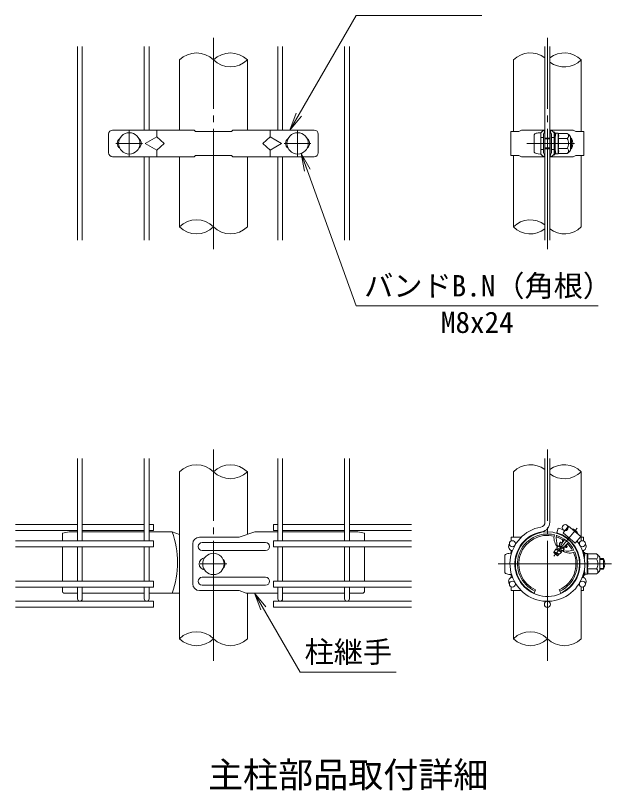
# Model space of a CAD drawing. Units: millimetres, scale not verified. Extents: x -6300 to 6300, y -4455 to 4455.
# Drawn here: x 3737 to 5075, y -1794 to -54 of the extents above; entities that cross this region are included whole.
import ezdxf
from ezdxf.enums import TextEntityAlignment as Align

# ---------------------------------------------------------------- set-up
doc = ezdxf.new("R2010")
doc.units = ezdxf.units.MM
doc.header["$LTSCALE"] = 15
doc.linetypes.add('LONG_CHAIN', pattern=[21, 18, -1, 1, -1])
for name, color, linetype, lineweight in [('0-0_D-STR-TXT', 7, 'Continuous', 9), ('0-2_D-TTL-TXT', 7, 'Continuous', 9), ('0-3_D-STR2', 7, 'Continuous', 9), ('0-4_D-STR-DIM', 7, 'Continuous', 9), ('0-5_0', 7, 'Continuous', 9), ('0-6_D-STR1', 1, 'Continuous', 9), ('0-7_D-BMK', 2, 'LONG_CHAIN', 9), ('0-8_D-STR3', 3, 'Continuous', 9)]:
    doc.layers.add(name, color=color, linetype=linetype, lineweight=lineweight)
doc.styles.add('ＭＳ ゴシック', font='')
doc.styles.get('ＭＳ ゴシック').set_extended_font_data('MS Gothic')

# ---------------------------------------------------------------- blocks, each defined once
blk = doc.blocks.new('_Open')
at = {"layer": '0-5_0'}
blk.add_line((-15, 2.5), (0, 0), dxfattribs=at)
blk.add_lwpolyline([(-15, -2.5), (0, 0), (-15, 0)], dxfattribs=at)

msp = doc.modelspace()

# ---------------------------------------------------------------- linework, layer by layer
at = {"layer": '0-0_D-STR-TXT'}
for points in [[(4784.24, -53.64), (4501.69, -53.64), (4354.13, -309.22)], [(5045.02, -705.92), (4501.61, -705.92), (4379.07, -365.42)], [(4591.32, -1528.39), (4375.66, -1528.39), (4274.19, -1352.64)]]:
    msp.add_lwpolyline(points, dxfattribs=at)
at = {"layer": '0-3_D-STR2'}
for p, q in [((3875.87, -558.45), (3875.87, -123.45)), ((3886.67, -558.45), (3886.67, -123.45)), ((4025.87, -309.45), (4025.87, -123.45)), ((4036.67, -309.45), (4036.67, -123.45)), ((4325.87, -309.45), (4325.87, -123.45)), ((4336.67, -309.45), (4336.67, -123.45)), ((4475.87, -558.45), (4475.87, -123.45)), ((4486.67, -558.45), (4486.67, -123.45)), ((4925.87, -558.45), (4925.87, -123.45)), ((4936.67, -558.45), (4936.67, -123.45)), ((4025.87, -558.45), (4025.87, -372.45)), ((4036.67, -558.45), (4036.67, -372.45)), ((4325.87, -558.45), (4325.87, -372.45)), ((4336.67, -558.45), (4336.67, -372.45)), ((3875.87, -1233.33), (3875.87, -1048.45)), ((3886.67, -1233.33), (3886.67, -1048.45)), ((4025.87, -1233.33), (4025.87, -1048.45)), ((4036.67, -1233.33), (4036.67, -1048.45)), ((4325.87, -1233.33), (4325.87, -1048.45)), ((4336.67, -1233.33), (4336.67, -1048.45)), ((4475.87, -1233.33), (4475.87, -1048.45)), ((4486.67, -1233.33), (4486.67, -1048.45)), ((4925.87, -1192.05), (4925.87, -1048.45)), ((4936.67, -1192.05), (4936.67, -1048.45)), ((3736.67, -1197.22), (3875.87, -1197.22)), ((3886.67, -1197.22), (4025.87, -1197.22)), ((4036.67, -1197.22), (4046.27, -1197.22)), ((4046.27, -1210.72), (4046.27, -1197.22)), ((4325.87, -1197.22), (4316.27, -1197.22)), ((4316.27, -1210.72), (4316.27, -1197.22)), ((4475.87, -1197.22), (4336.67, -1197.22)), ((4625.87, -1197.22), (4486.67, -1197.22)), ((3736.67, -1210.72), (3875.87, -1210.72)), ((3886.67, -1210.72), (4025.87, -1210.72)), ((4036.67, -1210.72), (4046.27, -1210.72)), ((4325.87, -1210.72), (4316.27, -1210.72)), ((4475.87, -1210.72), (4336.67, -1210.72)), ((4625.87, -1210.72), (4486.67, -1210.72)), ((4952.19, -1215.31), (4955.28, -1204.96)), ((3736.67, -1233.33), (4046.27, -1233.33)), ((4046.27, -1233.33), (4046.27, -1246.83)), ((4316.27, -1233.33), (4316.27, -1246.83)), ((4625.87, -1233.33), (4316.27, -1233.33)), ((3736.67, -1246.83), (4046.27, -1246.83)), ((3875.87, -1324.08), (3875.87, -1246.83)), ((3886.67, -1324.08), (3886.67, -1246.83)), ((4025.87, -1324.08), (4025.87, -1246.83)), ((4036.67, -1324.08), (4036.67, -1246.83)), ((4625.87, -1246.83), (4316.27, -1246.83)), ((4325.87, -1324.08), (4325.87, -1246.83)), ((4336.67, -1324.08), (4336.67, -1246.83)), ((4475.87, -1324.08), (4475.87, -1246.83)), ((4486.67, -1324.08), (4486.67, -1246.83)), ((3736.67, -1324.08), (4046.27, -1324.08)), ((3736.67, -1337.58), (4046.27, -1337.58)), ((3875.87, -1364.05), (3875.87, -1337.58)), ((3886.67, -1364.05), (3886.67, -1337.58)), ((4025.87, -1364.05), (4025.87, -1337.58)), ((4036.67, -1364.05), (4036.67, -1337.58)), ((4046.27, -1324.08), (4046.27, -1337.58)), ((4625.87, -1324.08), (4316.27, -1324.08)), ((4316.27, -1324.08), (4316.27, -1337.58)), ((4625.87, -1337.58), (4316.27, -1337.58)), ((4325.87, -1364.05), (4325.87, -1337.58)), ((4336.67, -1364.05), (4336.67, -1337.58)), ((4475.87, -1364.05), (4475.87, -1337.58)), ((4486.67, -1364.05), (4486.67, -1337.58)), ((3736.67, -1369.45), (4046.27, -1369.45)), ((4046.27, -1369.45), (4046.27, -1382.95)), ((4625.87, -1369.45), (4316.27, -1369.45)), ((4316.27, -1369.45), (4316.27, -1382.95)), ((3736.67, -1382.95), (4046.27, -1382.95)), ((4625.87, -1382.95), (4316.27, -1382.95))]:
    msp.add_line(p, q, dxfattribs=at)
for centre in [(4971.22, -1203.97), (4852.68, -1240.08), (5009.86, -1240.08), (4852.68, -1330.83), (5009.86, -1330.83), (4931.27, -1376.2)]:
    msp.add_circle(centre, 6.75, dxfattribs=at)
for centre, radius, start, end in [((4915.07, -1192.05), 10.8, 279.83934, 0), ((4915.07, -1192.05), 21.6, 279.83934, 0), ((4931.27, -1285.45), 84, 99.83934, 37.62637), ((4931.27, -1285.45), 73.2, 99.83934, 73.39579), ((4931.27, -1285.45), 84, 62.37363, 73.39579), ((3881.27, -1364.05), 5.4, 180, 0), ((4031.27, -1364.05), 5.4, 180, 0), ((4331.27, -1364.05), 5.4, 180, 0), ((4481.27, -1364.05), 5.4, 180, 0)]:
    msp.add_arc(centre, radius, start, end, dxfattribs=at)
at = {"layer": '0-4_D-STR-DIM'}
for centre, start, end in [((4143.17, -191.79), 45.18146, 134.81854), ((4219.37, -191.79), 45.18146, 134.81854), ((4893.17, -191.79), 52.7739, 134.81854), ((4969.37, -191.79), 45.18146, 127.2261), ((4219.37, -115.11), 225.18146, 314.81854), ((4969.37, -115.11), 232.7739, 314.81854), ((4143.17, -566.79), 45.18146, 134.81854), ((4893.17, -566.79), 52.7739, 134.81854), ((4143.17, -490.11), 225.18146, 314.81854), ((4219.37, -490.11), 225.18146, 314.81854), ((4893.17, -490.11), 225.18146, 307.2261), ((4969.37, -490.11), 232.7739, 314.81854), ((4143.17, -1116.8), 45.18146, 134.81854), ((4219.37, -1116.8), 45.18146, 134.81854), ((4219.37, -1040.11), 225.18146, 314.81854), ((4893.17, -1116.8), 52.7739, 134.81854), ((4969.37, -1116.8), 45.18146, 127.2261), ((4969.37, -1040.11), 232.7739, 314.81854), ((4143.17, -1491.8), 45.18146, 134.81854), ((4893.17, -1491.8), 45.18146, 134.81854), ((4143.17, -1415.11), 225.18146, 314.81854), ((4219.37, -1415.11), 225.18146, 314.81854), ((4893.17, -1415.11), 225.18146, 314.81854), ((4969.37, -1415.11), 225.18146, 314.81854)]:
    msp.add_arc(centre, 54.05, start, end, dxfattribs=at)
at = {"layer": '0-6_D-STR1'}
for p, q in [((4105.07, -153.45), (4105.07, -310.95)), ((4257.47, -310.95), (4257.47, -153.45)), ((4855.07, -153.45), (4855.07, -313.95)), ((5007.47, -313.95), (5007.47, -153.45)), ((4105.07, -370.95), (4105.07, -528.45)), ((4257.47, -528.45), (4257.47, -370.95)), ((4855.07, -367.95), (4855.07, -528.45)), ((5007.47, -528.45), (5007.47, -367.95)), ((4105.07, -1078.45), (4105.07, -1453.45)), ((4257.47, -1219.18), (4257.47, -1078.45)), ((4855.07, -1078.45), (4855.07, -1225.45)), ((5007.47, -1233.77), (5007.47, -1078.45)), ((5007.47, -1453.45), (5007.47, -1337.14)), ((4257.47, -1453.45), (4257.47, -1350.91)), ((4855.07, -1345.45), (4855.07, -1453.45))]:
    msp.add_line(p, q, dxfattribs=at)
at = {"layer": '0-7_D-BMK'}
for p, q in [((4181.27, -578.45), (4181.27, -103.45)), ((4931.27, -578.45), (4931.27, -103.45)), ((3992.27, -370.95), (3992.27, -310.95)), ((4370.27, -370.95), (4370.27, -310.95)), ((3962.27, -340.95), (4022.27, -340.95)), ((4340.27, -340.95), (4400.27, -340.95)), ((4885.27, -340.95), (4992.49, -340.95)), ((4181.27, -1503.45), (4181.27, -1028.45)), ((4931.27, -1503.45), (4931.27, -1028.45)), ((4998.49, -1205.34), (4946.08, -1267.81)), ((4151.27, -1285.45), (4211.27, -1285.45)), ((5075.27, -1285.45), (4820.87, -1285.45))]:
    msp.add_line(p, q, dxfattribs=at)
at = {"layer": '0-8_D-STR3'}
for p, q in [((3954.77, -310.95), (4137.77, -310.95)), ((4053.77, -310.95), (4053.77, -325.95)), ((4140.77, -313.95), (4137.77, -310.95)), ((4221.77, -313.95), (4224.77, -310.95)), ((4224.77, -310.95), (4407.77, -310.95)), ((4308.77, -310.95), (4308.77, -325.95)), ((4867.1, -313.95), (4873.1, -310.95)), ((4873.1, -310.95), (4925.23, -310.95)), ((4922.23, -310.95), (4916.23, -316.95)), ((4922.23, -310.95), (4925.23, -313.95)), ((4925.23, -316.65), (4925.23, -310.95)), ((4989.44, -310.95), (4937.31, -310.95)), ((4937.31, -316.65), (4937.31, -310.95)), ((4940.31, -310.95), (4937.32, -313.95)), ((4940.31, -310.95), (4946.31, -316.95)), ((4995.44, -313.95), (4989.44, -310.95)), ((3945.77, -319.95), (3945.77, -361.95)), ((4028.27, -340.95), (4053.77, -325.95)), ((4140.77, -313.95), (4221.77, -313.95)), ((4416.77, -319.95), (4416.77, -361.95)), ((4849.07, -367.95), (4849.07, -313.95)), ((4849.07, -313.95), (4867.1, -313.95)), ((4901.83, -321.45), (4901.83, -360.45)), ((4916.23, -364.95), (4916.23, -316.95)), ((4916.23, -316.95), (4916.23, -364.95)), ((4916.23, -327.45), (4922.23, -327.45)), ((4925.23, -313.95), (4922.23, -319.44)), ((4922.23, -362.47), (4922.23, -319.44)), ((4923.75, -316.65), (4925.23, -316.65)), ((4925.23, -365.25), (4925.23, -316.65)), ((4925.23, -328.95), (4936.67, -328.95)), ((4938.79, -316.65), (4937.31, -316.65)), ((4937.32, -313.95), (4940.31, -319.44)), ((4937.32, -365.25), (4937.32, -316.65)), ((4940.31, -362.47), (4940.31, -319.44)), ((4946.31, -327.45), (4940.31, -327.45)), ((4946.31, -315.45), (4946.31, -319.77)), ((4947.81, -315.45), (4946.31, -315.45)), ((4946.31, -364.95), (4946.31, -316.95)), ((4946.31, -328.95), (4948.71, -328.95)), ((4946.87, -321.51), (4949.03, -324.54)), ((4947.81, -315.45), (4947.81, -319.77)), ((4948.09, -320.64), (4949.34, -322.38)), ((4948.71, -327.45), (4949.88, -317.96)), ((4948.71, -327.45), (4948.71, -354.45)), ((4955.18, -317.7), (4950.18, -317.7)), ((4955.31, -340.95), (4955.31, -317.78)), ((4975.7, -329.69), (4955.31, -329.69)), ((4955.61, -318.43), (4955.47, -317.92)), ((4975.7, -318.43), (4955.61, -318.43)), ((4983.21, -325.95), (4983.21, -355.95)), ((4983.21, -328.95), (4985.23, -328.95)), ((4985.23, -328.95), (4985.23, -352.95)), ((5013.47, -313.95), (4995.44, -313.95)), ((5013.47, -367.95), (5013.47, -313.95)), ((4028.27, -340.95), (4053.77, -355.95)), ((4334.27, -340.95), (4308.77, -355.95)), ((4925.23, -330.98), (4936.67, -330.98)), ((4946.31, -330.98), (4948.71, -330.98)), ((4955.31, -340.95), (4955.31, -364.13)), ((4983.21, -330.98), (4986.2, -330.98)), ((4308.77, -355.95), (4308.77, -370.95)), ((4916.23, -354.45), (4922.23, -354.45)), ((4922.23, -370.95), (4916.23, -364.95)), ((4925.23, -367.95), (4922.23, -362.47)), ((4923.75, -365.25), (4925.23, -365.25)), ((4925.23, -350.92), (4936.67, -350.92)), ((4925.23, -352.95), (4936.67, -352.95)), ((4925.23, -370.95), (4925.23, -365.25)), ((4937.31, -370.95), (4937.31, -365.25)), ((4938.79, -365.25), (4937.31, -365.25)), ((4937.32, -367.95), (4940.31, -362.47)), ((4946.31, -354.45), (4940.31, -354.45)), ((4940.31, -370.95), (4946.31, -364.95)), ((4946.31, -350.92), (4948.71, -350.92)), ((4946.31, -352.95), (4948.71, -352.95)), ((4946.31, -362.13), (4946.31, -366.45)), ((4946.87, -360.39), (4949.03, -357.36)), ((4948.09, -361.26), (4949.34, -359.52)), ((4948.71, -354.45), (4949.88, -363.94)), ((4955.11, -364.2), (4950.18, -364.2)), ((4975.7, -352.21), (4955.31, -352.21)), ((4975.7, -363.47), (4955.61, -363.47)), ((4983.21, -350.92), (4986.2, -350.92)), ((4983.21, -352.95), (4985.23, -352.95)), ((3954.77, -370.95), (4137.77, -370.95)), ((4140.77, -367.95), (4137.77, -370.95)), ((4140.77, -367.95), (4221.77, -367.95)), ((4221.77, -367.95), (4224.77, -370.95)), ((4224.77, -370.95), (4407.77, -370.95)), ((4849.07, -367.95), (4867.1, -367.95)), ((4867.1, -367.95), (4873.1, -370.95)), ((4873.1, -370.95), (4925.23, -370.95)), ((4922.23, -370.95), (4925.23, -367.95)), ((4989.44, -370.95), (4937.31, -370.95)), ((4940.31, -370.95), (4937.32, -367.95)), ((4995.44, -367.95), (4989.44, -370.95)), ((5013.47, -367.95), (4995.44, -367.95)), ((4979, -1200.57), (4966.46, -1215.51)), ((3857.27, -1213.45), (3842.27, -1216.45)), ((3842.27, -1216.45), (3842.27, -1233.33)), ((3857.27, -1213.45), (3875.87, -1213.45)), ((3886.67, -1213.45), (4025.87, -1213.45)), ((4036.67, -1213.45), (4088.53, -1213.45)), ((4088.53, -1213.45), (4105.07, -1219.18)), ((4274.01, -1213.45), (4239.34, -1225.45)), ((4325.87, -1213.45), (4274.01, -1213.45)), ((4475.87, -1213.45), (4336.67, -1213.45)), ((4505.27, -1213.45), (4486.67, -1213.45)), ((4505.27, -1213.45), (4520.27, -1216.45)), ((4520.27, -1216.45), (4520.27, -1233.33)), ((4966.46, -1215.51), (4994.04, -1238.65)), ((4986.1, -1205.85), (4985.92, -1206.38)), ((5000.15, -1217.64), (4999.66, -1217.91)), ((4239.34, -1225.45), (4149.81, -1225.45)), ((4872.48, -1225.45), (4850.27, -1225.45)), ((4850.27, -1233.77), (4850.27, -1225.45)), ((4891.47, -1225.45), (4889.34, -1225.45)), ((4964.89, -1230.76), (4964.88, -1237.26)), ((4970.49, -1223.64), (4970.48, -1225.07)), ((4983.22, -1233.88), (4981.83, -1234.19)), ((5007.47, -1225.45), (5012.27, -1225.45)), ((5012.27, -1233.77), (5012.27, -1225.45)), ((3842.27, -1246.83), (3842.27, -1324.08)), ((4134.81, -1240.45), (4134.81, -1330.45)), ((4298.27, -1237.45), (4156.04, -1237.45)), ((4520.27, -1246.83), (4520.27, -1324.08)), ((4946.38, -1258.27), (4950.41, -1252.24)), ((4962.32, -1258.73), (4950.23, -1252.77)), ((4961.99, -1257.11), (4950.41, -1252.24)), ((4952.2, -1252.22), (4951.71, -1252.79)), ((4955.45, -1244.77), (4952.2, -1249.63)), ((4952.2, -1252.22), (4952.2, -1249.63)), ((4962.57, -1256.43), (4952.27, -1252.14)), ((4953.56, -1244.9), (4952.53, -1245.34)), ((4965.5, -1255.53), (4952.69, -1249.64)), ((4960.11, -1247.64), (4955.37, -1244.99)), ((4960.55, -1246.7), (4957.8, -1245.54)), ((4960.97, -1245.81), (4958.45, -1244.76)), ((4958.47, -1239.89), (4960.79, -1236.43)), ((4958.47, -1239.89), (4958.47, -1244.75)), ((4962.93, -1242.02), (4958.83, -1239.72)), ((4959.05, -1250.02), (4961.35, -1251.95)), ((4964.5, -1239.24), (4960.76, -1236.82)), ((4965.1, -1238.24), (4960.79, -1236.43)), ((4964.78, -1237.22), (4964.23, -1237.88)), ((4968.98, -1252.59), (4964.27, -1249.96)), ((4965.53, -1237.53), (4964.88, -1237.26)), ((4968.2, -1249.92), (4965.75, -1248.89)), ((4969.24, -1252.73), (4965.89, -1255.91)), ((4968.76, -1249.05), (4966.68, -1248.19)), ((4968.82, -1249.18), (4968.2, -1249.92)), ((4968.2, -1249.92), (4969.24, -1252.73)), ((4973.89, -1248.31), (4968.82, -1249.18)), ((4973.97, -1248.23), (4969.68, -1245.82)), ((4975.64, -1246.45), (4971.84, -1243.99)), ((4973.89, -1248.31), (4975.75, -1246.55)), ((4974.63, -1242.25), (4974.04, -1242)), ((4975.21, -1241.56), (4974.31, -1242.64)), ((4974.31, -1242.64), (4975.75, -1246.55)), ((4975.21, -1241.56), (4974.73, -1241.36)), ((4977.7, -1241.11), (4975.23, -1241.54)), ((4298.27, -1255.45), (4156.04, -1255.45)), ((4835.87, -1265.95), (4835.87, -1304.95)), ((4850.27, -1263.21), (4850.27, -1255.45)), ((4850.27, -1261.45), (4850.27, -1263.21)), ((4946.38, -1258.27), (4945.42, -1259.49)), ((4954.24, -1266.96), (4945.44, -1259.57)), ((4956.38, -1263.8), (4946.08, -1259.51)), ((4946.09, -1258.7), (4946.38, -1258.27)), ((4946.09, -1258.7), (4946.09, -1259.49)), ((4957.95, -1262.93), (4946.43, -1258.29)), ((4955.81, -1264.49), (4946.77, -1260.69)), ((4954.24, -1266.96), (4956.22, -1265.09)), ((4955.99, -1264.47), (4956.22, -1265.09)), ((4956.61, -1263.73), (4956.07, -1264.37)), ((4957.88, -1263.51), (4956.61, -1263.73)), ((4957.88, -1263.51), (4959.73, -1261.76)), ((4962.73, -1258.91), (4959.73, -1261.76)), ((4965.89, -1255.91), (4962.72, -1256.45)), ((4967.35, -1256.47), (4967.08, -1257.56)), ((5012.27, -1263.21), (5012.27, -1255.45)), ((5013.67, -1264.65), (5013.14, -1266.65)), ((5013.77, -1259.95), (5013.77, -1263.88)), ((5013.77, -1259.95), (5015.27, -1259.95)), ((5015.17, -1264.65), (5013.87, -1269.54)), ((5014.37, -1271.95), (5015.54, -1262.47)), ((5015.27, -1259.95), (5015.27, -1263.88)), ((5020.84, -1262.2), (5015.83, -1262.2)), ((5020.97, -1285.45), (5020.97, -1262.28)), ((5021.27, -1262.94), (5021.13, -1262.43)), ((5041.35, -1262.94), (5021.27, -1262.94)), ((5048.87, -1270.45), (5048.87, -1300.45)), ((5014.37, -1271.95), (5014.37, -1273.19)), ((5041.35, -1274.2), (5020.97, -1274.2)), ((5020.97, -1285.45), (5020.97, -1308.63)), ((5048.87, -1273.45), (5057.27, -1273.45)), ((5048.87, -1275.49), (5058.24, -1275.49)), ((5057.27, -1273.45), (5057.27, -1297.45)), ((5013.67, -1306.26), (5013.14, -1304.26)), ((5015.17, -1306.26), (5013.87, -1301.37)), ((5014.37, -1297.72), (5014.37, -1298.95)), ((5014.37, -1298.95), (5015.54, -1308.44)), ((5041.35, -1296.71), (5020.97, -1296.71)), ((5048.87, -1295.42), (5058.24, -1295.42)), ((5048.87, -1297.45), (5057.27, -1297.45)), ((4298.27, -1315.45), (4156.04, -1315.45)), ((4850.27, -1315.45), (4850.27, -1307.7)), ((4850.27, -1307.7), (4850.27, -1309.45)), ((5012.27, -1315.45), (5012.27, -1307.7)), ((5015.27, -1307.03), (5015.27, -1310.95)), ((5020.77, -1308.7), (5015.83, -1308.7)), ((5041.35, -1307.97), (5021.27, -1307.97)), ((3842.27, -1337.58), (3842.27, -1347.91)), ((4298.27, -1333.45), (4156.04, -1333.45)), ((4520.27, -1337.58), (4520.27, -1347.91)), ((4850.27, -1345.45), (4850.27, -1337.14)), ((5012.27, -1345.45), (5012.27, -1337.14)), ((3875.87, -1350.91), (3845.27, -1350.91)), ((4025.87, -1350.91), (3886.67, -1350.91)), ((4105.07, -1350.91), (4036.67, -1350.91)), ((4239.34, -1345.45), (4149.81, -1345.45)), ((4255.09, -1350.91), (4239.34, -1345.45)), ((4255.09, -1350.91), (4325.87, -1350.91)), ((4336.67, -1350.91), (4475.87, -1350.91)), ((4486.67, -1350.91), (4517.27, -1350.91)), ((4872.48, -1345.45), (4850.27, -1345.45)), ((4891.47, -1345.45), (4889.34, -1345.45)), ((4901.27, -1350.91), (4904.52, -1343.82)), ((4961.27, -1350.91), (4958.02, -1343.82)), ((5007.47, -1345.45), (5012.27, -1345.45))]:
    msp.add_line(p, q, dxfattribs=at)
for points in [[(4053.77, -325.95), (4070.27, -340.95), (4053.77, -355.95), (4053.77, -370.95)], [(4334.27, -340.95), (4308.77, -325.95), (4292.27, -340.95), (4308.77, -355.95)], [(4947.81, -362.13), (4947.81, -366.45), (4946.31, -366.45)], [(4979, -1200.57), (5006.58, -1223.71), (4994.04, -1238.65)], [(4958.45, -1244.76), (4957.8, -1245.54), (4955.45, -1244.77)], [(4962.72, -1256.45), (4962.1, -1257.19), (4962.73, -1258.91)], [(5013.77, -1307.03), (5013.77, -1310.95), (5015.27, -1310.95)]]:
    msp.add_lwpolyline(points, dxfattribs=at)
for centre in [(3992.27, -340.95), (4370.27, -340.95), (4181.27, -1285.45)]:
    msp.add_circle(centre, 24, dxfattribs=at)
for centre, radius, start, end in [((3954.77, -319.95), 9, 90, 180), ((4407.77, -319.95), 9, 0, 90), ((3978.77, -340.95), 13.5, 125.46791, 234.53209), ((4005.77, -340.95), 13.5, 305.46791, 54.53209), ((4356.77, -340.95), 13.5, 125.46791, 234.53209), ((4383.77, -340.95), 13.5, 305.46791, 54.53209), ((4949.31, -319.77), 3, 180, 215.53768), ((4949.31, -319.77), 1.5, 180, 215.53768), ((4947.81, -325.41), 1.5, 33.43373, 35.53768), ((4950.18, -318), 0.3, 90, 173), ((4955.18, -318), 0.3, 15, 90), ((4940.67, -324.07), 15.97, 339.37322, 22.7756), ((4893.04, -340.95), 63.57, 0, 10.20031), ((4958.42, -340.95), 20.62, 0, 33.09348), ((4972.65, -324.06), 6.4, 298.45309, 61.54691), ((4962.89, -338.72), 24, 32.13463, 57.68315), ((4962.73, -340.95), 25.5, 331.92751, 28.07249), ((4893.04, -340.95), 63.57, 349.79969, 0), ((4958.42, -340.95), 20.62, 326.90652, 0), ((3954.77, -361.95), 9, 180, 270), ((4407.77, -361.95), 9, 270, 0), ((4949.31, -362.13), 3, 144.46232, 180), ((4949.31, -362.13), 1.5, 144.46232, 180), ((4947.81, -356.49), 1.5, 324.46232, 326.56627), ((4950.18, -363.9), 0.3, 187, 270), ((4955.11, -363.9), 0.3, 270, 337.2244), ((4940.67, -357.84), 15.97, 337.2244, 20.62678), ((4972.65, -357.84), 6.4, 298.45309, 61.54691), ((4962.89, -343.19), 24, 302.31685, 327.86537), ((3901.88, -1282.18), 198.9, 339.78603, 20.21397), ((4931.27, -1285.45), 72, 294.62432, 245.37568), ((4931.27, -1285.45), 67.2, 76.51477, 245.37568), ((4981.4, -1225.71), 20.41, 20.1954, 79.8046), ((4149.81, -1240.45), 15, 90, 180), ((4931.27, -1285.45), 64.2, 76.39388, 245.37568), ((4975.23, -1227.08), 29.13, 166.14552, 218.81508), ((5010.49, -1228.29), 59.31, 173.19065, 196.25963), ((4931.27, -1285.45), 64.2, 54.62674, 71.81465), ((4931.27, -1285.45), 67.2, 27.59553, 72.40447), ((5046.58, -1287.55), 95.24, 143.32909, 156.79151), ((4156.04, -1246.45), 9, 90, 270), ((4298.27, -1246.45), 9, 270, 90), ((4854.02, -1246.45), 9.75, 145.52206, 247.38014), ((4848.73, -1246.45), 9.13, 9.9641, 11.59585), ((4909.19, -1172.26), 95.24, 303.20849, 316.67091), ((4931.27, -1285.45), 64.2, 28.18535, 45.37326), ((5013.81, -1246.45), 9.13, 168.40415, 170.0359), ((5008.52, -1246.45), 9.75, 292.61986, 34.47794), ((4848.73, -1246.45), 9.13, 279.7159, 299.45512), ((4931.27, -1285.45), 64.2, 294.62432, 23.60612), ((4931.27, -1285.45), 67.2, 294.62432, 23.48523), ((4981.12, -1232.03), 29.13, 241.18492, 293.85448), ((4973.81, -1197.51), 59.31, 263.74037, 286.80935), ((5013.81, -1246.45), 9.13, 240.54488, 260.2841), ((5010.77, -1263.88), 3, 345.11181, 0), ((5016.77, -1270.31), 3, 165.11181, 171.06848), ((5012.27, -1263.88), 3, 345.11181, 0), ((5015.83, -1262.5), 0.3, 90, 173), ((5020.84, -1262.5), 0.3, 15, 90), ((5006.32, -1268.57), 15.97, 339.37322, 22.7756), ((5038.3, -1268.57), 6.4, 298.45309, 61.54691), ((5028.55, -1283.22), 24, 32.13463, 57.68315), ((4162.57, -1285.45), 13.5, 94.99037, 265.00963), ((4193.83, -1285.45), 13.5, 314.07965, 45.92035), ((5012.66, -1273.26), 1.71, 2.43295, 14.61313), ((4958.7, -1285.45), 63.57, 0, 10.20031), ((4958.7, -1285.45), 63.57, 349.79969, 0), ((5024.08, -1285.45), 20.62, 0, 33.09348), ((5024.08, -1285.45), 20.62, 326.90652, 0), ((5034.77, -1285.45), 25.5, 331.92751, 28.07249), ((5016.77, -1300.6), 3, 188.93152, 194.88819), ((5012.66, -1297.65), 1.71, 345.38687, 357.56705), ((5006.32, -1302.34), 15.97, 337.2244, 20.62678), ((5038.3, -1302.34), 6.4, 298.45309, 61.54691), ((5028.55, -1287.69), 24, 302.31685, 327.86537), ((4156.04, -1324.45), 9, 90, 270), ((4298.27, -1324.45), 9, 270, 90), ((4854.02, -1324.45), 9.75, 112.61986, 214.47794), ((4848.73, -1324.45), 9.13, 60.54488, 80.2841), ((5013.81, -1324.45), 9.13, 99.7159, 119.45512), ((5008.52, -1324.45), 9.75, 325.52206, 67.38014), ((5010.77, -1307.03), 3, 360, 14.88819), ((5012.27, -1307.03), 3, 360, 14.88819), ((5015.83, -1308.4), 0.3, 187, 270), ((5020.77, -1308.4), 0.3, 270, 337.2244), ((4149.81, -1330.45), 15, 180, 270), ((4848.73, -1324.45), 9.13, 348.40415, 350.0359), ((5013.81, -1324.45), 9.13, 189.9641, 191.59585), ((5013.81, -1324.45), 9.13, 189.9641, 191.59585), ((3845.27, -1347.91), 3, 180, 270), ((4517.27, -1347.91), 3, 270, 0)]:
    msp.add_arc(centre, radius, start, end, dxfattribs=at)
for centre, start_param, end_param in [((4916.23, -321.45), 1.5707963, 3.1415927), ((4916.23, -360.45), 3.1415927, 4.712389), ((4850.27, -1265.95), 1.5707963, 3.1415927), ((4850.27, -1304.95), 3.1415927, 4.712389)]:
    msp.add_ellipse(centre, major_axis=(14.4, 0), ratio=0.3125, start_param=start_param, end_param=end_param, dxfattribs=at)

# ---------------------------------------------------------------- block references
at = {"layer": '0-0_D-STR-TXT', "xscale": 2.666667, "yscale": 2.666667}
for p, rotation in [((4353.13, -310.95), 240), ((4378.4, -363.53), 109.7922), ((4273.19, -1350.91), 120)]:
    msp.add_blockref('_Open', p, dxfattribs=dict(at, rotation=rotation))

# ---------------------------------------------------------------- texts
at = {"layer": '0-0_D-STR-TXT', "style": 'ＭＳ ゴシック'}
for s, p in [('バンドB.N（角根）', (4519.62, -699.17)), ('M8x24', (4692.1, -781.17)), ('柱継手', (4386.03, -1521.65))]:
    msp.add_text(s, height=48.06, dxfattribs=at).set_placement(p, align=Align.BOTTOM_LEFT)
at = {"layer": '0-2_D-TTL-TXT', "style": 'ＭＳ ゴシック'}
msp.add_text('主柱部品取付詳細', height=57.73, dxfattribs=at).set_placement((4168.87, -1805.3), align=Align.BOTTOM_LEFT)

doc.saveas('drawing.dxf')
